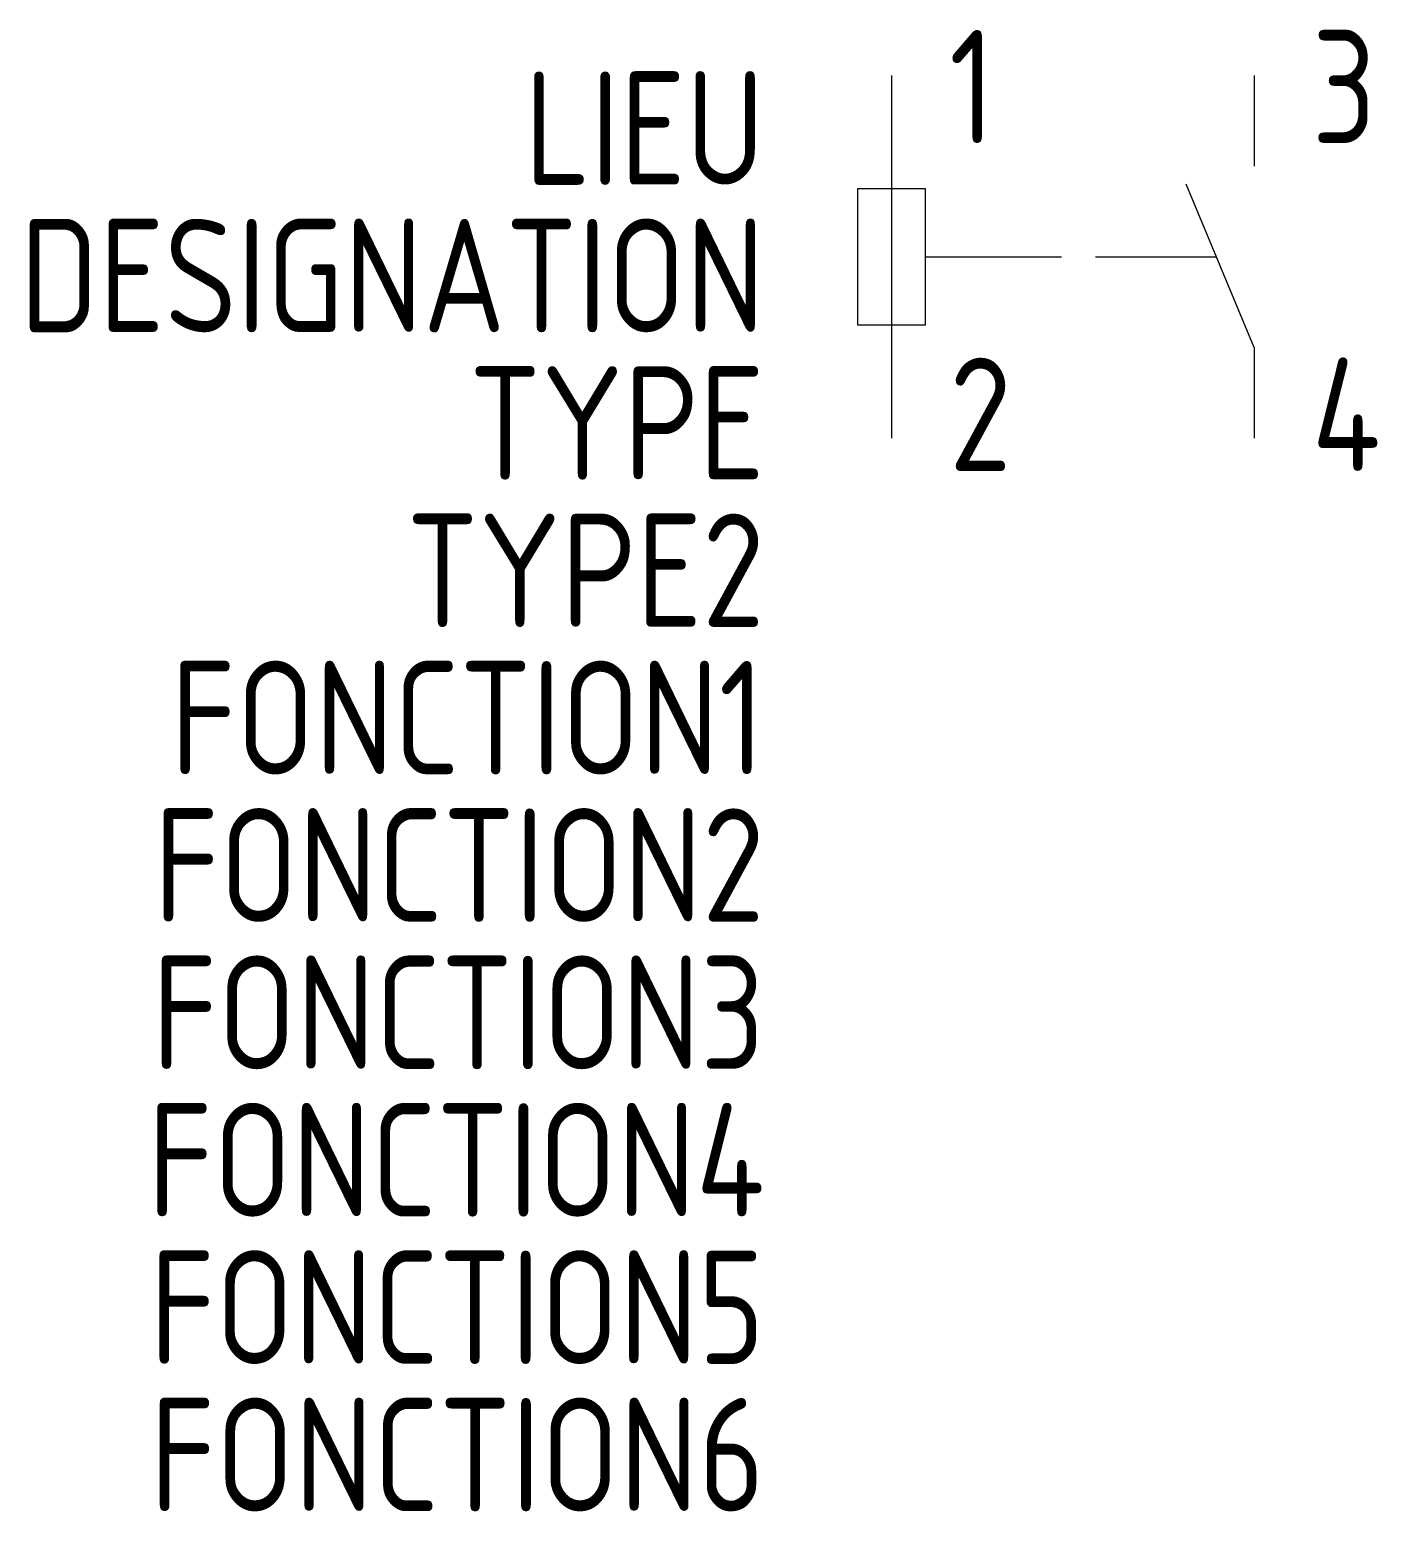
# Model space of a CAD drawing. Extents: x -1603.6 to -1573.9, y -911.3 to -878.6.
import ezdxf
from ezdxf.enums import TextEntityAlignment as Align

# ---------------------------------------------------------------- set-up
doc = ezdxf.new("R2010")
doc.units = 0
doc.linetypes.add('ACAD_ISO02W100', pattern=[15, 12, -3])
for name, color, linetype in [('SYMB_FIL', 3, 'CONTINUOUS'), ('SYMB_LIAISON', 1, 'ACAD_ISO02W100'), ('SYMB_TXT_CONTACT', 2, 'CONTINUOUS'), ('SYMB_TXT_NOM', 3, 'CONTINUOUS')]:
    doc.layers.add(name, color=color, linetype=linetype)
doc.styles.add('NET2_5', font='isocp.shx', dxfattribs={"width": 0.9, "height": 2.5})

msp = doc.modelspace()

# ---------------------------------------------------------------- linework, layer by layer
at = {"layer": 'SYMB_FIL'}
for p, q in [((-1584.634, -879.593), (-1584.634, -887.593)), ((-1576.634, -879.593), (-1576.634, -881.593)), ((-1576.634, -885.593), (-1578.134, -881.993)), ((-1576.634, -885.593), (-1576.634, -887.593))]:
    msp.add_line(p, q, dxfattribs=at)
msp.add_lwpolyline([(-1585.384, -885.093), (-1583.884, -885.093), (-1583.884, -882.093), (-1585.384, -882.093)], close=True, dxfattribs=at)
at = {"layer": 'SYMB_LIAISON', "ltscale": 0.25}
msp.add_line((-1583.884, -883.593), (-1577.467, -883.593), dxfattribs=at)

# ---------------------------------------------------------------- texts
at = {"layer": 'SYMB_TXT_CONTACT', "style": 'NET2_5', "width": 0.9, "flags": 8}
for tag, p, s in [('1', (-1583.359, -881.093), '1'), ('3', (-1575.359, -881.093), '13'), ('2', (-1583.359, -888.32), '2'), ('4', (-1575.359, -888.32), '14')]:
    msp.add_attdef(tag, p, s, height=2.5, dxfattribs=at)
at = {"layer": 'SYMB_TXT_NOM', "style": 'NET2_5', "width": 0.9, "flags": 8}
for tag, text, p in [('LIEU', '', (-1587.429, -882.008)), ('DESIGNATION', 'F?', (-1587.429, -885.258)), ('TYPE', '?A', (-1587.429, -888.508)), ('TYPE2', '', (-1587.429, -891.758)), ('FONCTION1', '', (-1587.429, -895.008)), ('FONCTION2', '', (-1587.429, -898.258)), ('FONCTION3', '', (-1587.429, -901.508)), ('FONCTION4', '', (-1587.429, -904.758)), ('FONCTION5', '', (-1587.429, -908.008)), ('FONCTION6', '', (-1587.429, -911.258))]:
    msp.add_attdef(tag, text=text, height=2.5, dxfattribs=at).set_placement(p, align=Align.RIGHT)

doc.saveas('drawing.dxf')
